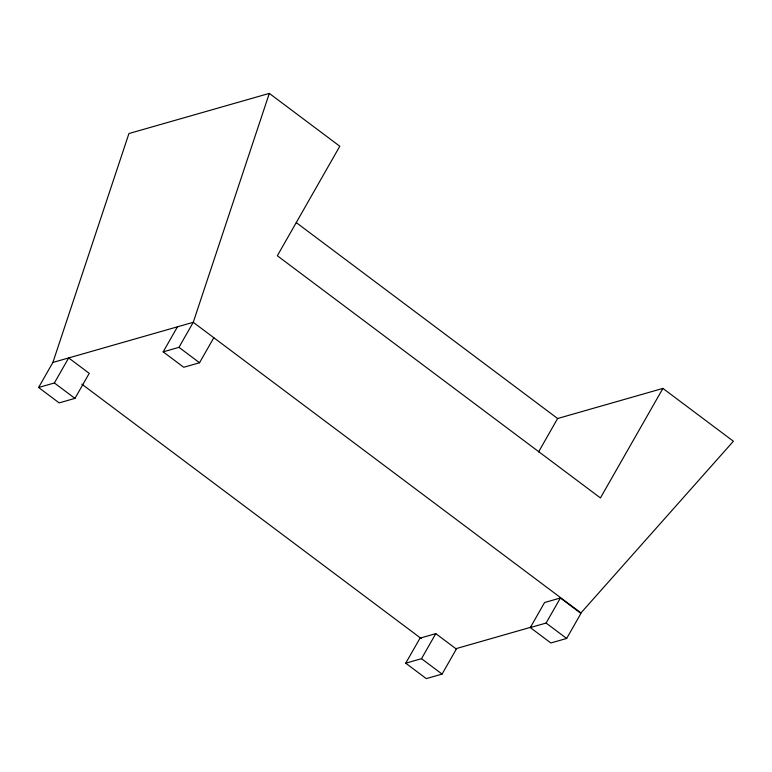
<?xml version="1.0" encoding="UTF-8"?>
<svg xmlns="http://www.w3.org/2000/svg" width="772" height="772" viewBox="0 0 772 772"><rect width="100%" height="100%" fill="white"/><g stroke="black" fill="none" stroke-linecap="round" stroke-linejoin="round"><path stroke-width="1.16" d="M52.882 362.454L128.934 133.537L269.312 93.393L339.805 146.236L277.331 255.764L600.433 497.94L662.907 388.412L733.4 441.246L580.969 612.92L193.251 322.3L52.882 362.454L38.6 387.486L59.164 402.897L74.952 398.381L89.234 373.349L68.669 357.928L54.387 382.97L38.6 387.486M269.312 93.393L193.251 322.3L178.969 347.342L163.181 351.858L183.736 367.269L199.533 362.753L213.815 337.711M163.181 351.858L177.464 326.817M405.725 663.196L420.007 638.164L435.794 633.638L456.358 649.049L442.076 674.091L426.279 678.607L405.725 663.196L421.512 658.68L435.794 633.638M538.586 451.9L557.625 418.52L662.907 388.412M530.296 627.568L544.578 602.527L560.375 598.01L580.93 613.422L566.658 638.463L550.861 642.979L530.296 627.568L546.093 623.052L560.375 598.01M455.557 648.789L531.503 627.067M296.255 222.606L557.625 418.52M178.969 347.342L199.533 362.753M546.093 623.052L566.658 638.463M81.813 384.138L421.309 638.608M54.387 382.97L74.952 398.381M421.512 658.68L442.076 674.091"/></g></svg>
